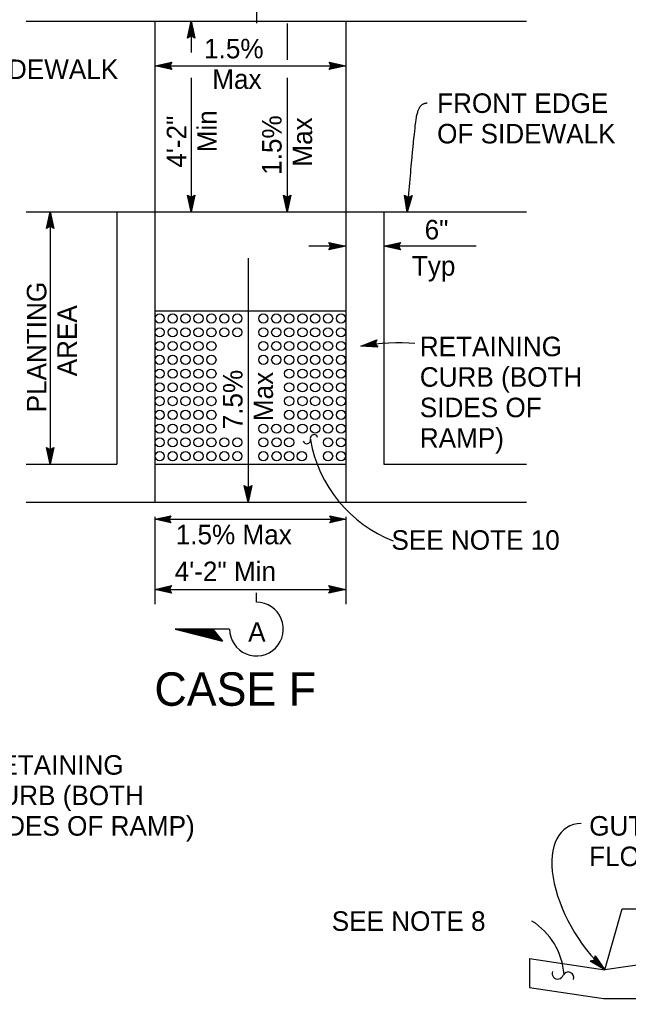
# Model space of a CAD drawing. Extents: x -893 to 867, y -474 to 712.
# Drawn here: x -212.4 to 5.9, y 24 to 375.1 of the extents above; entities that cross this region are included whole.
import ezdxf

# ---------------------------------------------------------------- set-up
doc = ezdxf.new("R2010")
doc.units = 0
for name, color, linetype in [('22 Misc Cnst Det', 7, 'Continuous'), ('56 Stage 3 Anno', 7, 'Continuous'), ('57 Undefined', 7, 'Continuous'), ('60 Nongeo Data', 7, 'Continuous')]:
    doc.layers.add(name, color=color, linetype=linetype)

msp = doc.modelspace()

# ---------------------------------------------------------------- linework, layer by layer
at = {"layer": '22 Misc Cnst Det'}
for p, q in [((-127.47, 381.2), (-127.47, 373.86)), ((-127.47, 166.17), (-127.47, 169.51)), ((-156.65, 156.52), (-139.59, 152.17)), ((-137.11, 156.52), (-156.65, 156.52)), ((-155.24, 156.52), (-139.96, 152.62)), ((-153.84, 156.52), (-140.32, 153.08)), ((-152.44, 156.52), (-140.69, 153.53)), ((-151.04, 156.52), (-141.05, 153.98)), ((-149.64, 156.52), (-141.42, 154.43)), ((-148.23, 156.52), (-141.78, 154.88)), ((-146.83, 156.52), (-142.15, 155.33)), ((-145.43, 156.52), (-142.51, 155.78)), ((-144.02, 156.52), (-142.88, 156.23)), ((-143.11, 156.52), (-139.59, 152.17))]:
    msp.add_line(p, q, dxfattribs=at)
msp.add_arc((-127.47, 156.52), 9.64, 180, 90.0005, dxfattribs=at)
at = {"layer": '56 Stage 3 Anno'}
for p, q in [((-152.22, 368.5), (-150.88, 374.5)), ((-151.87, 368.71), (-150.88, 373.12)), ((-150.88, 374.5), (-150.88, 374.5)), ((-150.88, 374.5), (-149.55, 368.5)), ((-150.88, 374.5), (-150.88, 363.34)), ((-150.88, 373.11), (-149.91, 368.73)), ((-116.48, 373.74), (-116.48, 360.65)), ((-150.88, 369.3), (-152.22, 368.5)), ((-151.51, 368.95), (-150.88, 371.73)), ((-151.16, 369.12), (-150.89, 370.35)), ((-150.89, 370.35), (-150.62, 369.14)), ((-150.88, 371.73), (-150.26, 368.91)), ((-149.55, 368.5), (-150.88, 369.3)), ((-152.22, 368.5), (-152.22, 368.5)), ((-149.55, 368.5), (-149.55, 368.5)), ((-163.79, 358.5), (-157.79, 359.83)), ((-163.79, 358.5), (-95.39, 358.5)), ((-157.79, 357.16), (-163.79, 358.5)), ((-163.79, 358.5), (-163.79, 358.5)), ((-158.01, 357.51), (-162.41, 358.49)), ((-162.4, 358.5), (-158.03, 359.47)), ((-161.03, 358.49), (-158.21, 359.12)), ((-158.24, 357.87), (-161.03, 358.49)), ((-159.65, 358.49), (-158.44, 358.76)), ((-158.42, 358.22), (-159.65, 358.49)), ((-157.79, 359.83), (-158.59, 358.5)), ((-158.59, 358.5), (-157.79, 357.16)), ((-157.79, 359.83), (-157.79, 359.83)), ((-100.59, 358.5), (-101.39, 359.84)), ((-101.39, 359.84), (-101.39, 359.84)), ((-101.39, 359.84), (-95.39, 358.5)), ((-95.39, 358.5), (-101.39, 357.17)), ((-101.39, 357.17), (-100.59, 358.5)), ((-101.18, 359.48), (-96.77, 358.5)), ((-96.78, 358.49), (-101.16, 357.52)), ((-98.16, 358.5), (-100.98, 357.87)), ((-100.94, 359.12), (-98.16, 358.5)), ((-100.77, 358.77), (-99.54, 358.5)), ((-99.54, 358.5), (-100.75, 358.23)), ((-95.39, 358.5), (-95.39, 358.5)), ((-157.79, 357.16), (-157.79, 357.16)), ((-101.39, 357.17), (-101.39, 357.17)), ((-150.88, 354.25), (-150.88, 306.19)), ((-116.48, 354.25), (-116.48, 306.19)), ((-150.88, 306.19), (-152.21, 312.19)), ((-152.21, 312.19), (-152.21, 312.19)), ((-152.21, 312.19), (-150.88, 311.39)), ((-150.89, 307.58), (-151.85, 311.96)), ((-150.88, 308.96), (-151.51, 311.78)), ((-150.88, 310.34), (-151.15, 311.55)), ((-150.88, 311.39), (-149.54, 312.19)), ((-149.54, 312.19), (-150.88, 306.19)), ((-149.9, 311.98), (-150.88, 307.57)), ((-150.26, 311.74), (-150.88, 308.96)), ((-150.6, 311.57), (-150.88, 310.34)), ((-149.54, 312.19), (-149.54, 312.19)), ((-116.48, 306.19), (-117.81, 312.19)), ((-117.81, 312.19), (-117.81, 312.19)), ((-117.81, 312.19), (-116.48, 311.39)), ((-116.48, 307.58), (-117.45, 311.96)), ((-116.48, 308.96), (-117.1, 311.78)), ((-116.48, 310.34), (-116.75, 311.55)), ((-116.48, 311.39), (-115.14, 312.19)), ((-115.14, 312.19), (-116.48, 306.19)), ((-115.5, 311.98), (-116.48, 307.57)), ((-115.86, 311.74), (-116.48, 308.96)), ((-116.2, 311.57), (-116.48, 310.34)), ((-115.14, 312.19), (-115.14, 312.19)), ((-73.48, 306.09), (-74.34, 312.17)), ((-74.34, 312.17), (-74.34, 312.17)), ((-74.34, 312.17), (-73.07, 311.27)), ((-73.37, 307.48), (-74, 311.91)), ((-73.26, 308.84), (-73.66, 311.71)), ((-71.67, 311.96), (-73.48, 306.09)), ((-72.05, 311.78), (-73.37, 307.46)), ((-73.15, 310.22), (-73.32, 311.45)), ((-72.42, 311.57), (-73.26, 308.84)), ((-72.78, 311.42), (-73.15, 310.22)), ((-73.07, 311.27), (-71.67, 311.96)), ((-71.67, 311.96), (-71.67, 311.96)), ((-202.77, 300.19), (-201.43, 306.19)), ((-201.43, 306.19), (-201.43, 215.66)), ((-201.43, 306.19), (-201.43, 306.19)), ((-201.43, 306.19), (-200.1, 300.19)), ((-150.88, 306.19), (-150.88, 306.19)), ((-116.48, 306.19), (-116.48, 306.19)), ((-73.48, 306.09), (-73.48, 306.09)), ((-202.41, 300.41), (-201.43, 304.81)), ((-202.05, 300.64), (-201.43, 303.43)), ((-201.71, 300.82), (-201.43, 302.05)), ((-201.43, 303.43), (-200.8, 300.6)), ((-201.43, 302.05), (-201.16, 300.84)), ((-201.42, 304.8), (-200.46, 300.43)), ((-201.43, 300.99), (-202.77, 300.19)), ((-202.77, 300.19), (-202.77, 300.19)), ((-200.1, 300.19), (-201.43, 300.99)), ((-200.1, 300.19), (-200.1, 300.19)), ((-100.67, 293.86), (-101.47, 295.2)), ((-101.47, 295.2), (-101.47, 295.2)), ((-101.47, 295.2), (-95.47, 293.86)), ((-81.79, 293.86), (-75.79, 295.19)), ((-75.79, 295.19), (-76.59, 293.86)), ((-75.79, 295.19), (-75.79, 295.19)), ((-95.47, 293.86), (-108.7, 293.86)), ((-95.47, 293.86), (-101.47, 292.53)), ((-101.47, 292.53), (-100.67, 293.86)), ((-101.47, 292.53), (-101.47, 292.53)), ((-101.25, 294.84), (-96.85, 293.86)), ((-96.86, 293.86), (-101.23, 292.89)), ((-98.23, 293.86), (-101.06, 293.24)), ((-101.02, 294.49), (-98.23, 293.86)), ((-100.84, 294.14), (-99.61, 293.86)), ((-99.61, 293.86), (-100.82, 293.6)), ((-95.47, 293.86), (-95.47, 293.86)), ((-48.65, 293.86), (-81.79, 293.86)), ((-75.79, 292.52), (-81.79, 293.86)), ((-81.79, 293.86), (-81.79, 293.86)), ((-76, 292.88), (-80.41, 293.86)), ((-80.4, 293.86), (-76.02, 294.83)), ((-79.03, 293.86), (-76.2, 294.48)), ((-76.24, 293.24), (-79.03, 293.86)), ((-77.64, 293.86), (-76.43, 294.13)), ((-76.41, 293.58), (-77.64, 293.86)), ((-76.59, 293.86), (-75.79, 292.52)), ((-75.79, 292.52), (-75.79, 292.52)), ((-130.5, 289.58), (-130.5, 201.98)), ((-90.1, 258.02), (-84.37, 260.23)), ((-88.73, 258.23), (-84.54, 259.84)), ((-84.37, 260.23), (-84.96, 258.79)), ((-84.37, 260.23), (-84.37, 260.23)), ((-83.97, 257.59), (-90.1, 258.02)), ((-90.1, 258.02), (-90.1, 258.02)), ((-84.24, 257.91), (-88.74, 258.23)), ((-87.37, 258.43), (-84.67, 259.47)), ((-84.52, 258.23), (-87.37, 258.43)), ((-86, 258.63), (-84.85, 259.08)), ((-84.75, 258.54), (-86, 258.63)), ((-84.96, 258.79), (-83.97, 257.59)), ((-83.97, 257.59), (-83.97, 257.59)), ((-201.43, 215.66), (-202.76, 221.66)), ((-202.76, 221.66), (-202.76, 221.66)), ((-202.76, 221.66), (-201.43, 220.86)), ((-201.43, 217.05), (-202.4, 221.42)), ((-201.43, 218.42), (-202.05, 221.25)), ((-201.43, 220.86), (-200.09, 221.66)), ((-200.09, 221.66), (-201.43, 215.66)), ((-200.44, 221.44), (-201.43, 217.04)), ((-200.8, 221.21), (-201.43, 218.42)), ((-200.09, 221.66), (-200.09, 221.66)), ((-201.42, 219.8), (-201.69, 221.01)), ((-201.15, 221.03), (-201.42, 219.8)), ((-201.43, 215.66), (-201.43, 215.66)), ((-95.47, 211.81), (-95.47, 205.69)), ((-130.5, 201.98), (-131.83, 207.98)), ((-131.83, 207.98), (-131.83, 207.98)), ((-131.83, 207.98), (-130.5, 207.18)), ((-130.51, 203.37), (-131.47, 207.74)), ((-130.5, 204.74), (-131.13, 207.57)), ((-130.5, 206.12), (-130.77, 207.33)), ((-130.5, 207.18), (-129.16, 207.98)), ((-129.16, 207.98), (-130.5, 201.98)), ((-129.52, 207.76), (-130.5, 203.36)), ((-129.88, 207.53), (-130.5, 204.74)), ((-130.22, 207.35), (-130.5, 206.12)), ((-129.16, 207.98), (-129.16, 207.98)), ((-130.5, 201.98), (-130.5, 201.98)), ((-163.87, 195.89), (-158.17, 197.15)), ((-163.87, 196.81), (-163.87, 165.49)), ((-162.55, 195.89), (-158.39, 196.81)), ((-158.17, 197.15), (-158.93, 195.89)), ((-158.17, 197.15), (-158.17, 197.15)), ((-100.41, 195.89), (-101.17, 197.16)), ((-101.17, 197.16), (-101.17, 197.16)), ((-101.17, 197.16), (-95.47, 195.89)), ((-100.96, 196.82), (-96.78, 195.89)), ((-95.47, 196.81), (-95.47, 165.49)), ((-163.87, 195.89), (-95.47, 195.89)), ((-158.17, 194.62), (-163.87, 195.89)), ((-163.87, 195.89), (-163.87, 195.89)), ((-158.37, 194.95), (-162.56, 195.89)), ((-161.24, 195.89), (-158.56, 196.48)), ((-158.6, 195.3), (-161.24, 195.89)), ((-159.93, 195.89), (-158.78, 196.14)), ((-158.76, 195.63), (-159.93, 195.89)), ((-158.93, 195.89), (-158.17, 194.62)), ((-158.17, 194.62), (-158.17, 194.62)), ((-95.47, 195.89), (-101.17, 194.63)), ((-101.17, 194.63), (-100.41, 195.89)), ((-101.17, 194.63), (-101.17, 194.63)), ((-96.79, 195.89), (-100.95, 194.97)), ((-98.09, 195.89), (-100.78, 195.3)), ((-100.74, 196.48), (-98.09, 195.89)), ((-100.57, 196.15), (-99.41, 195.89)), ((-99.41, 195.89), (-100.55, 195.64)), ((-95.47, 195.89), (-95.47, 195.89)), ((-163.87, 170.75), (-157.87, 172.08)), ((-157.87, 172.08), (-158.67, 170.75)), ((-157.87, 172.08), (-157.87, 172.08)), ((-100.67, 170.75), (-101.47, 172.09)), ((-101.47, 172.09), (-101.47, 172.09)), ((-101.47, 172.09), (-95.47, 170.75)), ((-163.87, 170.75), (-95.47, 170.75)), ((-157.87, 169.41), (-163.87, 170.75)), ((-163.87, 170.75), (-163.87, 170.75)), ((-158.08, 169.77), (-162.49, 170.75)), ((-162.48, 170.76), (-158.1, 171.73)), ((-161.11, 170.75), (-158.28, 171.38)), ((-158.32, 170.13), (-161.11, 170.75)), ((-159.72, 170.75), (-158.52, 171.02)), ((-158.49, 170.48), (-159.72, 170.75)), ((-158.67, 170.75), (-157.87, 169.41)), ((-157.87, 169.41), (-157.87, 169.41)), ((-95.47, 170.75), (-101.47, 169.42)), ((-101.47, 169.42), (-100.67, 170.75)), ((-101.47, 169.42), (-101.47, 169.42)), ((-101.25, 171.74), (-96.85, 170.76)), ((-96.86, 170.75), (-101.23, 169.78)), ((-98.23, 170.76), (-101.06, 170.13)), ((-101.02, 171.38), (-98.23, 170.76)), ((-100.84, 171.03), (-99.61, 170.76)), ((-99.61, 170.76), (-100.82, 170.49)), ((-95.47, 170.75), (-95.47, 170.75)), ((-6.01, 39.27), (-6.01, 39.27)), ((-7.78, 37.34), (-7.78, 37.34)), ((-2.54, 34.31), (-2.54, 34.31))]:
    msp.add_line(p, q, dxfattribs=at)
msp.add_lwpolyline([(-6.01, 39.27), (-2.54, 34.31), (-7.78, 37.34), (-7.39, 37.45), (-3.56, 35.24), (-6.09, 38.88), (-6.17, 38.48), (-4.55, 36.15), (-7, 37.57), (-6.61, 37.68), (-5.55, 37.07), (-6.25, 38.08), (-6.32, 37.77), (-7.78, 37.34), (-6.32, 37.77)], close=True, dxfattribs=at)
for centre, radius, start, end in [((-106.83, 224.92), 1.33, 13.9762, 196.539), ((-109.41, 224.31), 1.33, 195.9148, 10.2297), ((-61.05, 232.63), 47.8, 189.9949, 248.6267), ((-41.75, 30.93), 24.6, 4.1044, 58.01), ((-19.44, 32.99), 2, 158.9762, 341.539), ((-15.73, 31.52), 2, 340.9148, 155.2297)]:
    msp.add_arc(centre, radius, start, end, dxfattribs=at)
for centre, major_axis, ratio, start_param, end_param in [((-97.66, 235.81), (-48.36, -12.69), 0.405153, 4.01811, 4.450384), ((2.3, 56.19), (18.56, -29.08), 0.517315, 2.846234, 5.189287)]:
    msp.add_ellipse(centre, major_axis=major_axis, ratio=ratio, start_param=start_param, end_param=end_param, dxfattribs=at)
msp.add_open_spline([(-73.48, 306.09), (-70.64, 337.38), (-69.71, 342.17), (-68.65, 344.29), (-67.05, 345.22), (-66.25, 345.22)], degree=2, dxfattribs=at)
at = {"layer": '60 Nongeo Data'}
for p, q in [((-210.01, 374.5), (-30.72, 374.5)), ((-163.87, 374.5), (-163.87, 306.19)), ((-95.47, 374.5), (-95.47, 306.19)), ((-210.01, 306.19), (-30.72, 306.19)), ((-177.55, 306.19), (-177.55, 215.66)), ((-163.87, 306.19), (-163.87, 201.98)), ((-95.47, 306.19), (-95.47, 201.98)), ((-81.79, 306.19), (-81.79, 215.66)), ((-163.87, 270.65), (-126.05, 270.65)), ((-126.05, 270.65), (-95.47, 270.65)), ((-210.01, 215.66), (-177.55, 215.66)), ((-163.87, 215.66), (-95.47, 215.66)), ((-81.79, 215.66), (-30.72, 215.66)), ((-210.01, 201.98), (-30.72, 201.98)), ((152.94, 56.23), (-2.54, 34.31)), ((-2.54, 34.31), (3.61, 56.22)), ((3.61, 56.22), (152.94, 56.22)), ((-29.56, 38.31), (-29.56, 27.96)), ((-29.56, 38.31), (-2.54, 34.31)), ((-29.56, 27.96), (-3.03, 24.03)), ((-3.03, 24.03), (9.47, 24.03))]:
    msp.add_line(p, q, dxfattribs=at)
for centre in [(-162.19, 267.89), (-157.54, 267.89), (-152.9, 267.89), (-148.25, 267.89), (-143.61, 267.89), (-138.96, 267.89), (-134.31, 267.89), (-125.02, 267.89), (-120.38, 267.89), (-115.73, 267.89), (-110.97, 267.89), (-106.44, 267.89), (-101.79, 267.89), (-97.15, 267.89), (-162.19, 262.95), (-157.54, 262.95), (-152.9, 262.95), (-148.25, 262.95), (-143.61, 262.95), (-138.96, 262.95), (-134.31, 262.95), (-125.02, 262.95), (-120.38, 262.95), (-115.73, 262.95), (-110.97, 262.95), (-106.44, 262.95), (-101.79, 262.95), (-97.15, 262.95), (-162.19, 258.02), (-157.54, 258.02), (-152.9, 258.02), (-148.25, 258.02), (-143.61, 258.02), (-125.02, 258.02), (-120.38, 258.02), (-115.73, 258.02), (-110.97, 258.02), (-106.44, 258.02), (-101.79, 258.02), (-97.15, 258.02), (-162.19, 253.08), (-157.54, 253.08), (-152.9, 253.08), (-148.25, 253.08), (-143.61, 253.08), (-125.02, 253.08), (-120.38, 253.08), (-115.73, 253.08), (-110.97, 253.08), (-106.44, 253.08), (-101.79, 253.08), (-97.15, 253.08), (-162.19, 248.14), (-162.19, 248.14), (-157.54, 248.14), (-157.54, 248.14), (-152.9, 248.14), (-152.9, 248.14), (-148.25, 248.14), (-148.25, 248.14), (-143.61, 248.14), (-143.61, 248.14), (-115.73, 248.14), (-115.73, 248.14), (-110.97, 248.14), (-110.97, 248.14), (-106.44, 248.14), (-106.44, 248.14), (-101.79, 248.14), (-101.79, 248.14), (-97.15, 248.14), (-97.15, 248.14), (-162.19, 243.21), (-157.54, 243.21), (-152.9, 243.21), (-148.25, 243.21), (-143.61, 243.21), (-115.73, 243.21), (-110.97, 243.21), (-106.44, 243.21), (-101.79, 243.21), (-97.15, 243.21), (-162.19, 238.27), (-157.54, 238.27), (-152.9, 238.27), (-148.25, 238.27), (-143.61, 238.27), (-115.73, 238.27), (-115.73, 238.27), (-110.97, 238.27), (-106.44, 238.27), (-101.79, 238.27), (-97.15, 238.27), (-162.19, 233.34), (-157.54, 233.34), (-152.9, 233.34), (-148.25, 233.34), (-143.61, 233.34), (-115.73, 233.34), (-110.97, 233.34), (-106.44, 233.34), (-101.79, 233.34), (-97.15, 233.34), (-162.19, 228.4), (-157.54, 228.4), (-152.9, 228.4), (-148.25, 228.4), (-143.61, 228.4), (-125.02, 228.4), (-120.38, 228.4), (-115.73, 228.4), (-110.97, 228.4), (-106.44, 228.4), (-101.79, 228.4), (-97.15, 228.4), (-162.19, 223.46), (-157.54, 223.46), (-152.9, 223.47), (-148.25, 223.46), (-143.61, 223.46), (-138.96, 223.46), (-134.31, 223.46), (-125.02, 223.46), (-120.26, 223.46), (-115.73, 223.46), (-101.79, 223.46), (-97.15, 223.46), (-162.19, 218.53), (-157.54, 218.53), (-152.9, 218.53), (-148.25, 218.53), (-143.61, 218.53), (-138.96, 218.53), (-134.31, 218.53), (-125.02, 218.53), (-120.26, 218.53), (-115.73, 218.53), (-111.2, 218.53), (-101.79, 218.53), (-97.15, 218.53)]:
    msp.add_circle(centre, 1.64, dxfattribs=at)

# ---------------------------------------------------------------- texts
at = {"layer": '57 Undefined'}
for s, height, p in [('1.5%', 7, (-146.25, 361.2)), ('SIDEWALK', 7, (-225.41, 353.79)), ('Max', 7, (-143.32, 350.26)), ('FRONT EDGE', 7, (-62.71, 341.63)), ('OF SIDEWALK', 7, (-62.71, 330.69)), ('6"', 7, (-67.18, 296.26)), ('Typ', 7, (-71.75, 283.26)), ('RETAINING', 7, (-68.91, 254.37)), ('CURB (BOTH', 7, (-68.91, 243.43)), ('SIDES OF', 7, (-68.91, 232.49)), ('RAMP)', 7, (-68.91, 221.56)), ('1.5% Max', 7, (-156.41, 186.91)), ('SEE NOTE 10', 7, (-79.08, 184.95)), ('4\'-2" Min', 7, (-156.78, 173.71)), ('A', 7, (-130.44, 151.98)), ('CASE F', 12, (-164.05, 128.99)), ('RETAINING', 7, (-226.05, 104.28)), ('CURB (BOTH', 7, (-226.05, 93.35)), ('SIDES OF RAMP)', 7, (-226.05, 82.41)), ('GUTTER', 7, (-8.2, 82.43)), ('FLOWLINE', 7, (-8.2, 71.49)), ('SEE NOTE 8', 7, (-100.48, 48.27))]:
    msp.add_text(s, height=height, dxfattribs=at).set_placement(p)
for s, p in [('Min', (-141.69, 327.51)), ('4\'-2"', (-152.62, 322.01)), ('1.5%', (-118.45, 319.42)), ('Max', (-107.51, 322.35)), ('PLANTING', (-202.78, 234.23)), ('AREA', (-191.84, 247.17)), ('7.5%', (-132.47, 228.15)), ('Max', (-121.53, 231.08))]:
    msp.add_text(s, height=7, rotation=90, dxfattribs=at).set_placement(p)

doc.saveas('drawing.dxf')
